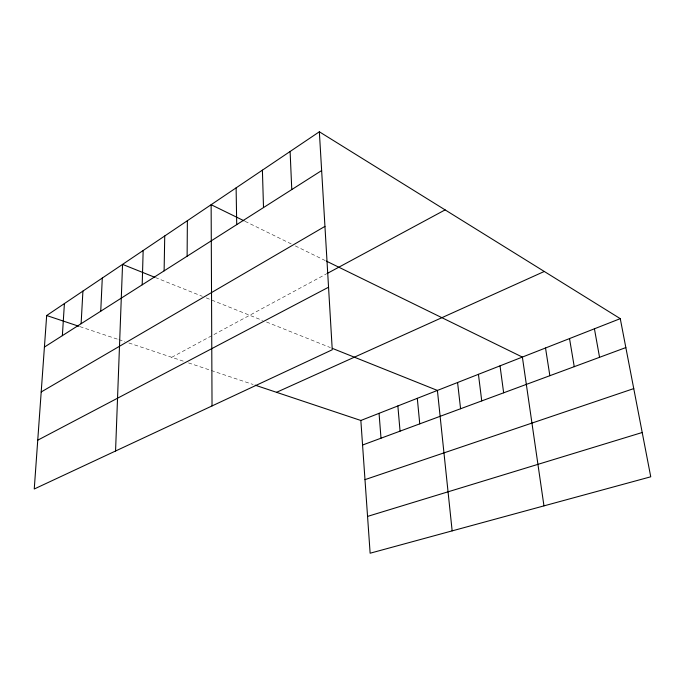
<?xml version="1.0" encoding="UTF-8"?>
<svg xmlns="http://www.w3.org/2000/svg" width="685" height="685" viewBox="0 0 685 685"><rect width="100%" height="100%" fill="white"/><g stroke="black" fill="none" stroke-linecap="round" stroke-linejoin="round"><path stroke-width="0.51" stroke-dasharray="3.42 2.57" d="M171.747 357.305L326.043 274.103M79.914 326.625L117.914 339.315M118.907 339.649L124.901 341.652M128.883 342.979L184.565 361.586M188.503 362.904L210.252 370.165M211.245 370.499L253.176 384.508M155.358 277.519L202.34 296.331M206.219 297.881L262.56 320.434M266.525 322.018L330.401 347.595M245.11 221.341L291.596 244.091M295.321 245.915L325.384 260.634"/><path stroke-width="1.03" d="M187.116 256.207L187.373 220.716M164.117 270.858L164.734 235.965M142.197 284.814L143.156 250.504M115.559 451.013L122.555 264.384L154.373 277.125M100.738 311.213L102.288 278.041M81.113 323.705L82.919 291.091M62.361 335.65L64.407 303.575M46.674 315.52L34.25 488.996L332.251 349.77L319.347 131.785L46.674 315.52L78.912 326.291M44.414 347.072L321.642 170.556M41.203 391.966L324.947 226.384M326.95 273.606L445.122 209.884M37.743 440.181L328.552 287.212M276.534 392.317L544.284 271.466M360.849 420.479L620.267 318.653L650.75 476.794L370.131 553.215L360.849 420.479L255.188 385.184M362.562 445.027L625.842 347.578M364.985 479.637L633.753 388.6M367.554 516.404L642.213 432.5M332.311 348.357L437.407 390.433L452.151 530.875M244.16 220.87L211.134 204.704L212.033 405.94M326.343 261.105L522.372 357.082L543.958 505.872M319.347 131.785L620.267 318.653M594.426 328.8L599.555 357.305M569.526 338.57L574.244 366.672M545.525 347.989L549.858 375.697M500.024 365.85L503.646 392.805M478.438 374.327L481.743 400.913M457.58 382.513L460.577 408.748M417.302 398.319L419.751 423.861M397.865 405.948L400.057 431.148M379.053 413.338L381.006 438.203M290.106 151.488L291.776 189.565M262.398 170.154L263.511 207.564M236.111 187.87L236.719 224.629"/></g></svg>
